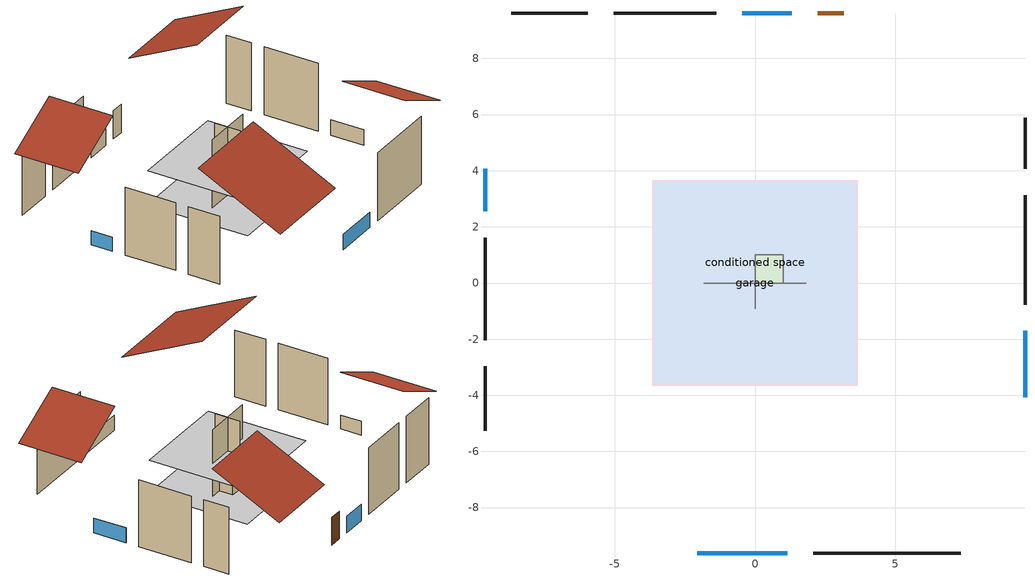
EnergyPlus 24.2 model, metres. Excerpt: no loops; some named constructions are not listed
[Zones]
central ac and furnace airloop ret air zone
 floor adiabatic (AdiabaticConst): 0,0 0,1 1,1 1,0 z0
 wall adiabatic (AdiabaticConst): 0,1 0,0 1,0 1,1 0,1 z0:1
 ceiling adiabatic (AdiabaticConst): 1,0 1,1 0,1 0,0 z1
conditioned space
 floor to garage (Floor1 construction): -3.66,-3.66 -3.66,3.66 3.66,3.66 3.66,-3.66 z0
 floor adiabatic (AdiabaticFloorConstruction): -3.61,-3.61 -3.61,3.61 3.61,3.61 3.61,-3.61 z2.44
 floor foundation (Slab2 construction): -3.61,-3.61 -3.61,3.61 3.61,3.61 3.61,-3.61 z0
 wall outside (AdiabaticWallConstruction 1): 3.15,9.62 2.24,9.62 z0:2.03
 wall outside (AdiabaticWallConstruction): -2.05,-9.62 1.15,-9.62 / 9.62,-4.08 9.62,-1.7 z0:1.09; -9.62,4.08 -9.62,2.55 z0:1; 1.31,9.62 -0.45,9.62 z0:1.18
 wall outside (Wall3 construction): 2.08,-9.62 7.32,-9.62 z0:4.88
 wall outside (Wall4 construction): -9.62,-2.97 -9.62,-5.26 z0:4.88
 wall outside (Wall7 construction): -5.96,9.62 -8.69,9.62 z0:4.88
 wall outside (Wall8 construction): 9.62,-0.77 9.62,3.13 z0:4.88
 wall to garage (Wall5 construction): 1.83,0 -1.83,0 z0:4.88
 wall to garage (Wall6 construction): 0,0.91 0,-0.91 z0:4.88
 window (WindowConstruction): -2.05,-9.62 1.15,-9.62 z0:1.09
 window (WindowConstruction 1): -9.62,4.08 -9.62,2.55 z0:1
 window (WindowConstruction 2): 1.31,9.62 -0.45,9.62 z0:1.18
 window (WindowConstruction 3): 9.62,-4.08 9.62,-1.7 z0:1.09
 door (Door): 3.15,9.62 2.24,9.62 z0:2.03
 ceiling adiabatic (AdiabaticFloorConstruction): 3.61,-3.61 3.61,3.61 -3.61,3.61 -3.61,-3.61 z2.44
 roof outside (Roof1 construction): -2.98,-9.62,4.88 -2.98,-3.68,7.85 -9.62,-3.68,7.85 -9.62,-9.62,4.88
 roof outside (Roof2 construction): -9.62,5.01,4.88 -5.49,5.01,6.94 -5.49,9.62,6.94 -9.62,9.62,4.88
 roof outside (Roof3 construction): 9.62,-5.01,4.88 5.49,-5.01,6.94 5.49,-9.62,6.94 9.62,-9.62,4.88
 roof outside (Roof4 construction): 4.08,9.62,4.88 4.08,4.67,7.35 9.62,4.67,7.35 9.62,9.62,4.88
garage
 floor foundation (Slab1 construction): -3.66,-3.66 -3.66,3.66 3.66,3.66 3.66,-3.66 z0
 wall outside (Wall1 construction): -9.62,1.62 -9.62,-2.04 z0:4.88
 wall outside (Wall2 construction): -1.37,9.62 -5.03,9.62 z0:4.88
 wall outside (Wall9 construction): 9.62,4.06 9.62,5.89 z0:4.88
[Material] Roughness=Rough; Thermal Absorptance=0.9
Name | Thickness {m} | Conductivity {W/m-K} | Density {kg/m3} | Specific Heat {J/kg-K} | Solar Absorptance | Visible Absorptance
floor covering | 0.0127 | 0.0433444 | 54.468 | 1339.84 | 0.6 | 0.6
floor stud and cavity | 0.1397 | 0.923637 | 92.3553 | 1139.71 | 0.7 | 0.7
gypsum board | 0.0127 | 0.160291 | 801 | 837.4 | 0.6 | 0.6
osb sheathing 0.5 in. 1; osb sheathing 0.5 in. 2 | 0.0127 | 0.115458 | 512.64 | 1214.23 | 0.7 | 0.7
osb sheathing 0.75 in. | 0.01905 | 0.115458 | 512.64 | 1214.23 | 0.7 | 0.7
wall stud and cavity 2 | 0.1397 | 0.0937203 | 139.0536 | 1170.24 | 0.7 | 0.7
[Construction]
Floor1 construction Reversed: floor covering, osb sheathing 0.75 in., floor stud and cavity
Wall5 construction Reversed: gypsum board, wall stud and cavity 2, osb sheathing 0.5 in. 1
Wall6 construction Reversed: gypsum board, wall stud and cavity 2, osb sheathing 0.5 in. 2
[EnergyManagementSystem:Program]
natural_vent_program: Set Tin = tin_s; Set Tout = tout_s; Set Wout = out_wt_s; Set Pbar = out_pb_s; Set Phiout = (@RhFnTdbWPb Tout Wout Pbar); Set MaxHR = 0.0115; Set Tnvsp = (htg_sp_s + clg_sp_s) / 2; Set NVavail = natural_vent_s; Set ClgSsnAvail = cool_season; Set Qnv = 0; Set Qwhf = 0; Set whole_house_fan_act = 0; If ((Wout < MaxHR) && (Tin > Tout) && (Tin > Tnvsp) && (ClgSsnAvail > 0)); Set WHF_Flow = 0; Set Adj = (Tin-Tnvsp)/(Tin-Tout); Set Adj = (@Min Adj 1); Set Adj = (@Max Adj 0); If (WHF_Flow > 0); Set Qwhf = WHF_Flow*Adj; Set WHF_W = 0; Set whole_house_fan_act = WHF_W*Adj; ElseIf (NVavail > 0); Set NVArea = 3887.824998528; Set Cs = 0.00017937135914540493; Set Cw = 8.70903777141566e-05; Set Tdiff = Tin-Tout; Set dT = (@Abs Tdiff); Set Vwind = site_vw_s; Set SGNV = NVArea*Adj*((((Cs*dT)+(Cw*(Vwind^2)))^0.5)/1000); Set MaxNV = 2.1369780228096005; Set Qnv = (@Min SGNV MaxNV); EndIf; EndIf; Set natural_vent_flow_act = Qnv; Set whole_house_fan_flow_act = Qwhf; Set natural_vent_program_Qnv = Qnv; Set natural_vent_program_Qwhf = Qwhf
total_airflows_program: Set total_infil_flow_rate = 0; Set total_mechvent_flow_rate = 0; Set total_natvent_flow_rate = 0; Set total_whf_flow_rate = 0; Set total_infil_flow_rate = total_infil_flow_rate + (infil_program_Qinf * 1); Set total_mechvent_flow_rate = total_mechvent_flow_rate + (infil_program_Qfan * 1); Set total_natvent_flow_rate = total_natvent_flow_rate + (natural_vent_program_Qnv * 1); Set total_whf_flow_rate = total_whf_flow_rate + (natural_vent_program_Qwhf * 1)
total_loads_program: Set loads_htg_tot = 0; Set loads_clg_tot = 0; If htg_load_cond > 0; Set loads_htg_tot = loads_htg_tot + (htg_load_cond - clg_load_cond) * 1.0; Set loads_htg_tot = loads_htg_tot + (htg_load_duct - clg_load_duct) * 1.0; EndIf; Set loads_htg_tot = (@Max loads_htg_tot 0); If clg_load_cond > 0; Set loads_clg_tot = loads_clg_tot + (clg_load_cond - htg_load_cond) * 1.0; Set loads_clg_tot = loads_clg_tot + (clg_load_duct - htg_load_duct) * 1.0; EndIf; Set loads_clg_tot = (@Max loads_clg_tot 0)
unmet_hours_program: Set htg_unmet_hours = 0; Set clg_unmet_hours = 0; Set unit_htg_unmet_hours = 0; If ((DayOfYear >= 1) && (DayOfYear <= 365)); Set unit_htg_unmet_hours = unit_htg_unmet_hours + conditioned_space_htg_unmet_s; If unit_htg_unmet_hours > htg_unmet_hours; Set htg_unmet_hours = unit_htg_unmet_hours; EndIf; EndIf; Set unit_clg_unmet_hours = 0; If ((DayOfYear >= 1) && (DayOfYear <= 365)); Set unit_clg_unmet_hours = unit_clg_unmet_hours + conditioned_space_clg_unmet_s; If unit_clg_unmet_hours > clg_unmet_hours; Set clg_unmet_hours = unit_clg_unmet_hours; EndIf; EndIf
water_heater_Control: Set water_heater_HPWHSchedOverride = water_heater_T_set; If (water_heater_amb_temp<5.56) || (water_heater_amb_temp>48.89); Set water_heater_UESchedOverride = water_heater_T_set; Set water_heater_LESchedOverride = water_heater_T_set; Else; Set water_heater_UESchedOverride = water_heater_T_set - 9.0; Set water_heater_LESchedOverride = 0; EndIf
water_heater_hpwh_EC_adj: If WarmupFlag == 0; Set dhw_e_cons = water_heater_tank_energy + water_heater_tank_on_cycle_parasitic + water_heater_tank_off_cycle_parasitic + water_heater_coil_energy + water_heater_fan_energy; Set water_heater_hpwh_ec_adj_act = 0.0 * dhw_e_cons / 1; EndIf
water_heater_InletAir: Set water_heater_Tamb_act = water_heater_amb_temp; Set water_heater_RHamb_act = 0; Set water_heater_RHamb_act = water_heater_RHamb_act + (water_heater_amb_rh / 100) / 1; Set water_heater_sens_act = (0 - water_heater_sens_cool - (water_heater_tl + water_heater_fan_pwr)) / 1; Set water_heater_lat_act = (0 - water_heater_lat_cool) / 1
[EnergyManagementSystem:Subroutine]
central_ac_and_furnace_airloop_0_duct_subroutine: Set AH_MFR = central_ac_and_furnace_airloop_AH_MFR / 1; If AH_MFR > 0; Set AH_Tout = central_ac_and_furnace_airloop_AH_Tout; Set AH_Wout = central_ac_and_furnace_airloop_AH_Wout; Set RA_T = central_ac_and_furnace_airloop_RA_T; Set RA_W = central_ac_and_furnace_airloop_Ra_W; Set Fan_RTF = central_ac_and_furnace_airloop_Fan_RTF; Set DZ_T = central_ac_and_furnace_airloop_0_DZ_T; Set DZ_W = central_ac_and_furnace_airloop_0_DZ_W; Set AH_VFR = central_ac_and_furnace_airloop_AH_VFR / 1; Set h_SA = (@HFnTdbW AH_Tout AH_Wout); Set h_RA = (@HFnTdbW RA_T RA_W); Set h_fg = (@HfgAirFnWTdb AH_Wout AH_Tout); Set h_DZ = (@HFnTdbW DZ_T DZ_W); Set air_cp = 1006.0; Set f_sup = 0.133; Set f_ret = 0.067; Set sup_lk_mfr = f_sup * AH_MFR; Set ret_lk_mfr = f_ret * AH_MFR; Set SupTotLkToCond = sup_lk_mfr*(h_RA - h_SA); Set SupLatLkToCond = sup_lk_mfr*h_fg*(RA_W-AH_Wout); Set SupSensLkToCond = SupTotLkToCond-SupLatLkToCond; Set supply_ua = 41.411; Set eTm = 0-((Fan_RTF/(AH_MFR*air_cp))*supply_ua); Set t_sup = DZ_T+((AH_Tout-DZ_T)*(@Exp eTm)); Set SupCondToCond = AH_MFR*air_cp*(t_sup-AH_Tout); Set SupCondToDZ = 0-SupCondToCond; Set return_ua = 13.435; Set eTm = 0-((Fan_RTF/(AH_MFR*air_cp))*return_ua); Set t_ret = DZ_T+((RA_T-DZ_T)*(@Exp eTm)); Set RetCondToRP = AH_MFR*air_cp*(t_ret-RA_T); Set RetCondToDZ = 0-RetCondToRP; Set RetLatLkToRP = 0; Set RetSensLkToRP = ret_lk_mfr*air_cp*(DZ_T-RA_T); Set SupTotLkToDZ = sup_lk_mfr*(h_SA-h_DZ); Set SupLatLkToDZ = sup_lk_mfr*h_fg*(AH_Wout-DZ_W); Set SupSensLkToDZ = SupTotLkToDZ-SupLatLkToDZ; Set FracOutsideToCond = 0.5; Set FracOutsideToDZ = 0.0; Set FracCondToOutside = 0.0; Set FracDZToOutside = 0.5; Set FracDZToCond = 0.5; Set FracCondToDZ = 0.0; Set lk_imbal_vfr = @ABS(f_sup - f_ret) * AH_VFR; Set ImbalLkCondToDZ = lk_imbal_vfr * FracCondToDZ; Set ImbalLkDZToCond = lk_imbal_vfr * FracDZToCond; Set ImbalLkOutsideToCond = lk_imbal_vfr * FracOutsideToCond; Set ImbalLkOutsideToDZ = lk_imbal_vfr * FracOutsideToDZ; Set ImbalLkCondToOutside = lk_imbal_vfr * FracCondToOutside; Set ImbalLkDZToOutside = lk_imbal_vfr * FracDZToOutside; Else; Set SupLatLkToCond = 0; Set SupSensLkToCond = 0; Set SupCondToCond = 0; Set RetCondToRP = 0; Set RetLatLkToRP = 0; Set RetSensLkToRP = 0; Set RetCondToDZ = 0; Set SupCondToDZ = 0; Set SupLatLkToDZ = 0; Set SupSensLkToDZ = 0; Set ImbalLkCondToDZ = 0; Set ImbalLkDZToCond = 0; Set ImbalLkOutsideToCond = 0; Set ImbalLkOutsideToDZ = 0; Set ImbalLkCondToOutside = 0; Set ImbalLkDZToOutside = 0; EndIf; Set central_ac_and_furnace_airloop_0_SupLatLkToCond = SupLatLkToCond; Set central_ac_and_furnace_airloop_0_SupSensLkToCond = SupSensLkToCond; Set central_ac_and_furnace_airloop_0_SupCondToLv = SupCondToCond; Set central_ac_and_furnace_airloop_0_RetCondToRP = RetCondToRP; Set central_ac_and_furnace_airloop_0_RetLatLkToRP = RetLatLkToRP; Set central_ac_and_furnace_airloop_0_RetSensLkToRP = RetSensLkToRP; Set central_ac_and_furnace_airloop_0_RetCondToDZ = RetCondToDZ; Set central_ac_and_furnace_airloop_0_SupCondToDZ = SupCondToDZ; Set central_ac_and_furnace_airloop_0_SupLatLkToDZ = SupLatLkToDZ; Set central_ac_and_furnace_airloop_0_SupSensLkToDZ = SupSensLkToDZ; Set central_ac_and_furnace_airloop_0_ZoneMixCondToDZ = ImbalLkCondToDZ; Set central_ac_and_furnace_airloop_0_ZoneMixDZToCond = ImbalLkDZToCond; Set central_ac_and_furnace_airloop_0_DuctImbalLkSupFanEquivCond = ImbalLkCondToOutside; Set central_ac_and_furnace_airloop_0_DuctImbalLkExhFanEquivCond = ImbalLkOutsideToCond; Set central_ac_and_furnace_airloop_0_DuctImbalLkSupFanEquivDZ = ImbalLkDZToOutside; Set central_ac_and_furnace_airloop_0_DuctImbalLkExhFanEquivDZ = ImbalLkOutsideToDZ
[EnergyManagementSystem:ProgramCallingManager]
central_ac_and_furnace_airloop_0_duct_program_calling_manager: EndOfSystemTimestepAfterHVACReporting; central_ac_and_furnace_airloop_0_duct_program
central_ac_and_furnace_supply_fan_disaggregate_program_calling_manager: EndOfSystemTimestepBeforeHVACReporting; central_ac_and_furnace_supply_fan_disaggregate_program
central_ac_and_furnace_supply_fan_disaggregate_program_calling_manager 1: EndOfSystemTimestepBeforeHVACReporting; central_ac_and_furnace_supply_fan_disaggregate_program_1
component_loads_program_calling_manager: EndOfZoneTimestepAfterZoneReporting; component_loads_program
fridge_schedule_program_calling_manager: BeginZoneTimestepAfterInitHeatBalance; fridge_schedule_program
garage_1_duct_leakage_imbalance_infil_program_calling_manager: BeginZoneTimestepAfterInitHeatBalance; garage_1_duct_leakage_imbalance_infil_program
infil_program_calling_manager: BeginZoneTimestepAfterInitHeatBalance; infil_program
natural_vent_program_calling_manager: BeginZoneTimestepAfterInitHeatBalance; natural_vent_program
total_airflows_program_calling_manager: EndOfZoneTimestepAfterZoneReporting; total_airflows_program
total_loads_program_calling_manager: EndOfZoneTimestepAfterZoneReporting; total_loads_program
unmet_hours_program_calling_manager: EndOfZoneTimestepBeforeZoneReporting; unmet_hours_program
water_heater_hpwh_EC_adj_ProgramManager: EndOfSystemTimestepBeforeHVACReporting; water_heater_hpwh_EC_adj
water_heater_ProgramManager: InsideHVACSystemIterationLoop; water_heater_Control; water_heater_InletAir
[EnergyManagementSystem:OutputVariable]
Name | EMS Variable | Type of Data in Variable | Update Frequency | EMS Program or Subroutine | Units
central ac and furnace supply fan disaggregate clg | central_ac_and_furnace_supply_fan_clg | Summed | SystemTimestep | central_ac_and_furnace_supply_fan_disaggregate_program | J
central ac and furnace supply fan disaggregate htg primary | central_ac_and_furnace_supply_fan_primary_htg | Summed | SystemTimestep | central_ac_and_furnace_supply_fan_disaggregate_program_1 | J
loads_htg_tot_peakload_outvar; loads_htg_tot_annual_outvar; loads_htg_tot_timeseries_outvar | loads_htg_tot | Summed | ZoneTimestep | total_loads_program | J
loads_clg_tot_peakload_outvar; loads_clg_tot_annual_outvar; loads_clg_tot_timeseries_outvar | loads_clg_tot | Summed | ZoneTimestep | total_loads_program | J
htg_unmet_hours_annual_outvar; htg_unmet_hours_timeseries_outvar | htg_unmet_hours | Summed | ZoneTimestep | unmet_hours_program | hr
clg_unmet_hours_annual_outvar; clg_unmet_hours_timeseries_outvar | clg_unmet_hours | Summed | ZoneTimestep | unmet_hours_program | hr
loads_htg_roofs_annual_outvar; loads_htg_roofs_timeseries_outvar | loads_htg_roofs | Summed | ZoneTimestep | component_loads_program | J
loads_htg_ceilings_annual_outvar; loads_htg_ceilings_timeseries_outvar | loads_htg_ceilings | Summed | ZoneTimestep | component_loads_program | J
loads_htg_walls_annual_outvar; loads_htg_walls_timeseries_outvar | loads_htg_walls | Summed | ZoneTimestep | component_loads_program | J
loads_htg_rim_joists_annual_outvar; loads_htg_rim_joists_timeseries_outvar | loads_htg_rim_joists | Summed | ZoneTimestep | component_loads_program | J
loads_htg_foundation_walls_annual_outvar; loads_htg_foundation_walls_timeseries_outvar | loads_htg_foundation_walls | Summed | ZoneTimestep | component_loads_program | J
loads_htg_doors_annual_outvar; loads_htg_doors_timeseries_outvar | loads_htg_doors | Summed | ZoneTimestep | component_loads_program | J
loads_htg_windows_conduction_annual_outvar; loads_htg_windows_conduction_timeseries_outvar | loads_htg_windows_conduction | Summed | ZoneTimestep | component_loads_program | J
loads_htg_windows_solar_annual_outvar; loads_htg_windows_solar_timeseries_outvar | loads_htg_windows_solar | Summed | ZoneTimestep | component_loads_program | J
loads_htg_skylights_conduction_annual_outvar; loads_htg_skylights_conduction_timeseries_outvar | loads_htg_skylights_conduction | Summed | ZoneTimestep | component_loads_program | J
loads_htg_skylights_solar_annual_outvar; loads_htg_skylights_solar_timeseries_outvar | loads_htg_skylights_solar | Summed | ZoneTimestep | component_loads_program | J
loads_htg_floors_annual_outvar; loads_htg_floors_timeseries_outvar | loads_htg_floors | Summed | ZoneTimestep | component_loads_program | J
loads_htg_slabs_annual_outvar; loads_htg_slabs_timeseries_outvar | loads_htg_slabs | Summed | ZoneTimestep | component_loads_program | J
loads_htg_internal_mass_annual_outvar; loads_htg_internal_mass_timeseries_outvar | loads_htg_internal_mass | Summed | ZoneTimestep | component_loads_program | J
loads_htg_infil_annual_outvar; loads_htg_infil_timeseries_outvar | loads_htg_infil | Summed | ZoneTimestep | component_loads_program | J
loads_htg_natvent_annual_outvar; loads_htg_natvent_timeseries_outvar | loads_htg_natvent | Summed | ZoneTimestep | component_loads_program | J
loads_htg_mechvent_annual_outvar; loads_htg_mechvent_timeseries_outvar | loads_htg_mechvent | Summed | ZoneTimestep | component_loads_program | J
loads_htg_whf_annual_outvar; loads_htg_whf_timeseries_outvar | loads_htg_whf | Summed | ZoneTimestep | component_loads_program | J
loads_htg_ducts_annual_outvar; loads_htg_ducts_timeseries_outvar | loads_htg_ducts | Summed | ZoneTimestep | component_loads_program | J
loads_htg_intgains_annual_outvar; loads_htg_intgains_timeseries_outvar | loads_htg_intgains | Summed | ZoneTimestep | component_loads_program | J
loads_htg_lighting_annual_outvar; loads_htg_lighting_timeseries_outvar | loads_htg_lighting | Summed | ZoneTimestep | component_loads_program | J
loads_clg_roofs_annual_outvar; loads_clg_roofs_timeseries_outvar | loads_clg_roofs | Summed | ZoneTimestep | component_loads_program | J
loads_clg_ceilings_annual_outvar; loads_clg_ceilings_timeseries_outvar | loads_clg_ceilings | Summed | ZoneTimestep | component_loads_program | J
loads_clg_walls_annual_outvar; loads_clg_walls_timeseries_outvar | loads_clg_walls | Summed | ZoneTimestep | component_loads_program | J
loads_clg_rim_joists_annual_outvar; loads_clg_rim_joists_timeseries_outvar | loads_clg_rim_joists | Summed | ZoneTimestep | component_loads_program | J
loads_clg_foundation_walls_annual_outvar; loads_clg_foundation_walls_timeseries_outvar | loads_clg_foundation_walls | Summed | ZoneTimestep | component_loads_program | J
loads_clg_doors_annual_outvar; loads_clg_doors_timeseries_outvar | loads_clg_doors | Summed | ZoneTimestep | component_loads_program | J
loads_clg_windows_conduction_annual_outvar; loads_clg_windows_conduction_timeseries_outvar | loads_clg_windows_conduction | Summed | ZoneTimestep | component_loads_program | J
loads_clg_windows_solar_annual_outvar; loads_clg_windows_solar_timeseries_outvar | loads_clg_windows_solar | Summed | ZoneTimestep | component_loads_program | J
loads_clg_skylights_conduction_annual_outvar; loads_clg_skylights_conduction_timeseries_outvar | loads_clg_skylights_conduction | Summed | ZoneTimestep | component_loads_program | J
loads_clg_skylights_solar_annual_outvar; loads_clg_skylights_solar_timeseries_outvar | loads_clg_skylights_solar | Summed | ZoneTimestep | component_loads_program | J
loads_clg_floors_annual_outvar; loads_clg_floors_timeseries_outvar | loads_clg_floors | Summed | ZoneTimestep | component_loads_program | J
loads_clg_slabs_annual_outvar; loads_clg_slabs_timeseries_outvar | loads_clg_slabs | Summed | ZoneTimestep | component_loads_program | J
loads_clg_internal_mass_annual_outvar; loads_clg_internal_mass_timeseries_outvar | loads_clg_internal_mass | Summed | ZoneTimestep | component_loads_program | J
loads_clg_infil_annual_outvar; loads_clg_infil_timeseries_outvar | loads_clg_infil | Summed | ZoneTimestep | component_loads_program | J
loads_clg_natvent_annual_outvar; loads_clg_natvent_timeseries_outvar | loads_clg_natvent | Summed | ZoneTimestep | component_loads_program | J
loads_clg_mechvent_annual_outvar; loads_clg_mechvent_timeseries_outvar | loads_clg_mechvent | Summed | ZoneTimestep | component_loads_program | J
loads_clg_whf_annual_outvar; loads_clg_whf_timeseries_outvar | loads_clg_whf | Summed | ZoneTimestep | component_loads_program | J
loads_clg_ducts_annual_outvar; loads_clg_ducts_timeseries_outvar | loads_clg_ducts | Summed | ZoneTimestep | component_loads_program | J
loads_clg_intgains_annual_outvar; loads_clg_intgains_timeseries_outvar | loads_clg_intgains | Summed | ZoneTimestep | component_loads_program | J
loads_clg_lighting_annual_outvar; loads_clg_lighting_timeseries_outvar | loads_clg_lighting | Summed | ZoneTimestep | component_loads_program | J
total_infil_flow_rate_timeseries_outvar | total_infil_flow_rate | Averaged | ZoneTimestep | total_airflows_program | m^3/s
total_mechvent_flow_rate_timeseries_outvar | total_mechvent_flow_rate | Averaged | ZoneTimestep | total_airflows_program | m^3/s
total_natvent_flow_rate_timeseries_outvar | total_natvent_flow_rate | Averaged | ZoneTimestep | total_airflows_program | m^3/s
total_whf_flow_rate_timeseries_outvar | total_whf_flow_rate | Averaged | ZoneTimestep | total_airflows_program | m^3/s
[Schedule:Day:Interval]
cooling season schedule day; cooling season schedule day 2; cooling season schedule default day; natural vent schedule default day: No, 24:00, 0
cooling season schedule day 1; natural vent schedule day: No, 24:00, 1
exterior lighting schedule day 11: No, 01:00, 0.571429, 03:00, 0.528571, 05:00, 0.5, 06:00, 0.557143, 07:00, 0.628571, 08:00, 0.585714, 09:00, 0.442857, 10:00, 0.357143, 12:00, 0.342857, 13:00, 0.357143, 14:00, 0.4, 15:00, 0.428571, 16:00, 0.5, 17:00, 0.628571, 18:00, 0.8, 19:00, 0.914286, 20:00, 0.971429, 21:00, 1, 22:00, 0.928571, 23:00, 0.8, 24:00, 0.671429
[Schedule:Week:Daily]
cooling season schedule Week Rule - Jan1-May26: cooling season schedule day, cooling season schedule day, cooling season schedule day, cooling season schedule day, cooling season schedule day, cooling season schedule day, cooling season schedule day, cooling season schedule default day, cooling season schedule default day, cooling season schedule default day, cooling season schedule default day, cooling season schedule default day
cooling season schedule Week Rule - May27-Jun2: cooling season schedule day, cooling season schedule day, cooling season schedule day, cooling season schedule day, cooling season schedule day, cooling season schedule day 1, cooling season schedule day 1, cooling season schedule default day, cooling season schedule default day, cooling season schedule default day, cooling season schedule default day, cooling season schedule default day
cooling season schedule Week Rule - Jun3-Sep29: cooling season schedule day 1, cooling season schedule day 1, cooling season schedule day 1, cooling season schedule day 1, cooling season schedule day 1, cooling season schedule day 1, cooling season schedule day 1, cooling season schedule default day, cooling season schedule default day, cooling season schedule default day, cooling season schedule default day, cooling season schedule default day
cooling season schedule Week Rule - Sep30-Oct6: cooling season schedule day 1, cooling season schedule day 2, cooling season schedule day 2, cooling season schedule day 2, cooling season schedule day 2, cooling season schedule day 2, cooling season schedule day 2, cooling season schedule default day, cooling season schedule default day, cooling season schedule default day, cooling season schedule default day, cooling season schedule default day
cooling season schedule Week Rule - Oct7-Dec31: cooling season schedule day 2, cooling season schedule day 2, cooling season schedule day 2, cooling season schedule day 2, cooling season schedule day 2, cooling season schedule day 2, cooling season schedule day 2, cooling season schedule default day, cooling season schedule default day, cooling season schedule default day, cooling season schedule default day, cooling season schedule default day
natural vent schedule Week Rule - Jan1-Jan6: natural vent schedule day, natural vent schedule day, natural vent schedule default day, natural vent schedule day, natural vent schedule default day, natural vent schedule day, natural vent schedule default day, natural vent schedule default day, natural vent schedule default day, natural vent schedule default day, natural vent schedule default day, natural vent schedule default day
natural vent schedule Week Rule - Jan7-Dec31: natural vent schedule default day, natural vent schedule day, natural vent schedule default day, natural vent schedule day, natural vent schedule default day, natural vent schedule day, natural vent schedule default day, natural vent schedule default day, natural vent schedule default day, natural vent schedule default day, natural vent schedule default day, natural vent schedule default day
[Schedule:Year]
cooling season schedule: cooling season schedule Week Rule - Jan1-May26, 1, 1, 5, 26, cooling season schedule Week Rule - May27-Jun2, 5, 27, 6, 2, cooling season schedule Week Rule - Jun3-Sep29, 6, 3, 9, 29, cooling season schedule Week Rule - Sep30-Oct6, 9, 30, 10, 6, cooling season schedule Week Rule - Oct7-Dec31, 10, 7, 12, 31
natural vent schedule: natural vent schedule Week Rule - Jan1-Jan6, 1, 1, 1, 6, natural vent schedule Week Rule - Jan7-Dec31, 1, 7, 12, 31
[Schedule:File]
hot_water_dishwasher: File=in.schedules.csv; Column Number=7; Rows to Skip at Top=1; Number of Hours of Data=8760; Column Separator=Comma; Interpolate to Timestep=Yes; Minutes per Item=15; Adjust Schedule for Daylight Savings=Yes
